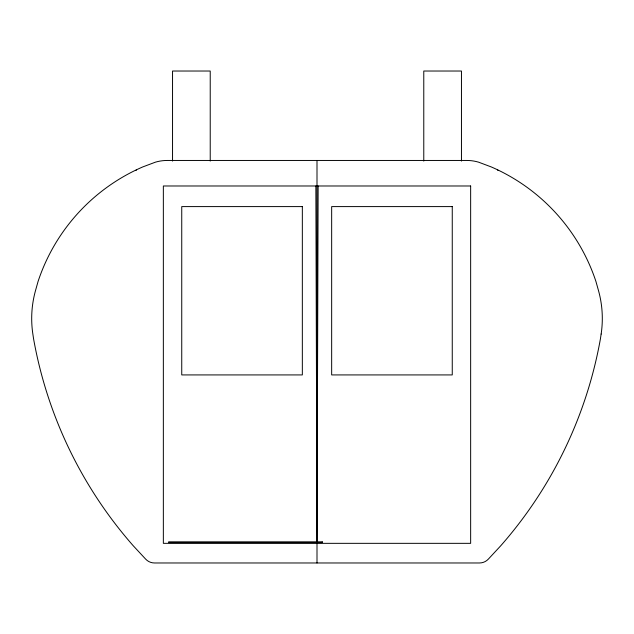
<?xml version="1.0" encoding="UTF-8"?>
<svg xmlns="http://www.w3.org/2000/svg" width="634" height="634" viewBox="0 0 634 634"><rect width="100%" height="100%" fill="white"/><g stroke="black" fill="none" stroke-linecap="round" stroke-linejoin="round"><path stroke-width="0.95" d="M318.141 185.984L317 543.338L315.859 185.984M136.048 170.229L136.508 169.991M497.492 169.991L497.952 170.229M461.457 161.084L461.457 71.024L423.774 71.024L423.774 161.084M317 160.457L317 562.976M210.226 161.084L210.226 71.024L172.543 71.024L172.543 161.084M601.143 334.039L600.406 338.921A427.189 427.189 0 0 1 500.591 545.937L488.346 559.117A12.094 12.094 0 0 1 479.486 562.976L154.514 562.976A12.094 12.094 0 0 1 145.654 559.117L133.402 545.937A427.189 427.189 0 0 1 33.594 338.921L32.857 334.039A104.158 104.158 0 0 1 35.559 290.404L38.088 281.393A189.867 189.867 0 0 1 142.666 166.964L155.488 162.145A42.01 42.01 0 0 1 167.273 160.457L466.727 160.457A42.01 42.01 0 0 1 478.511 162.145L491.334 166.964A189.867 189.867 0 0 1 595.912 281.393L598.441 290.404A104.158 104.158 0 0 1 601.143 334.039M470.65 185.984L163.35 185.984L163.35 543.338L470.65 543.338L470.65 185.984M302.339 206.597L181.744 206.597L181.744 374.924L302.339 374.924L302.339 206.597M452.256 206.597L331.661 206.597L331.661 374.924L452.256 374.924L452.256 206.597M322.27 541.832L168.62 541.832L168.62 542.585L322.27 542.585L322.27 541.832"/></g></svg>
